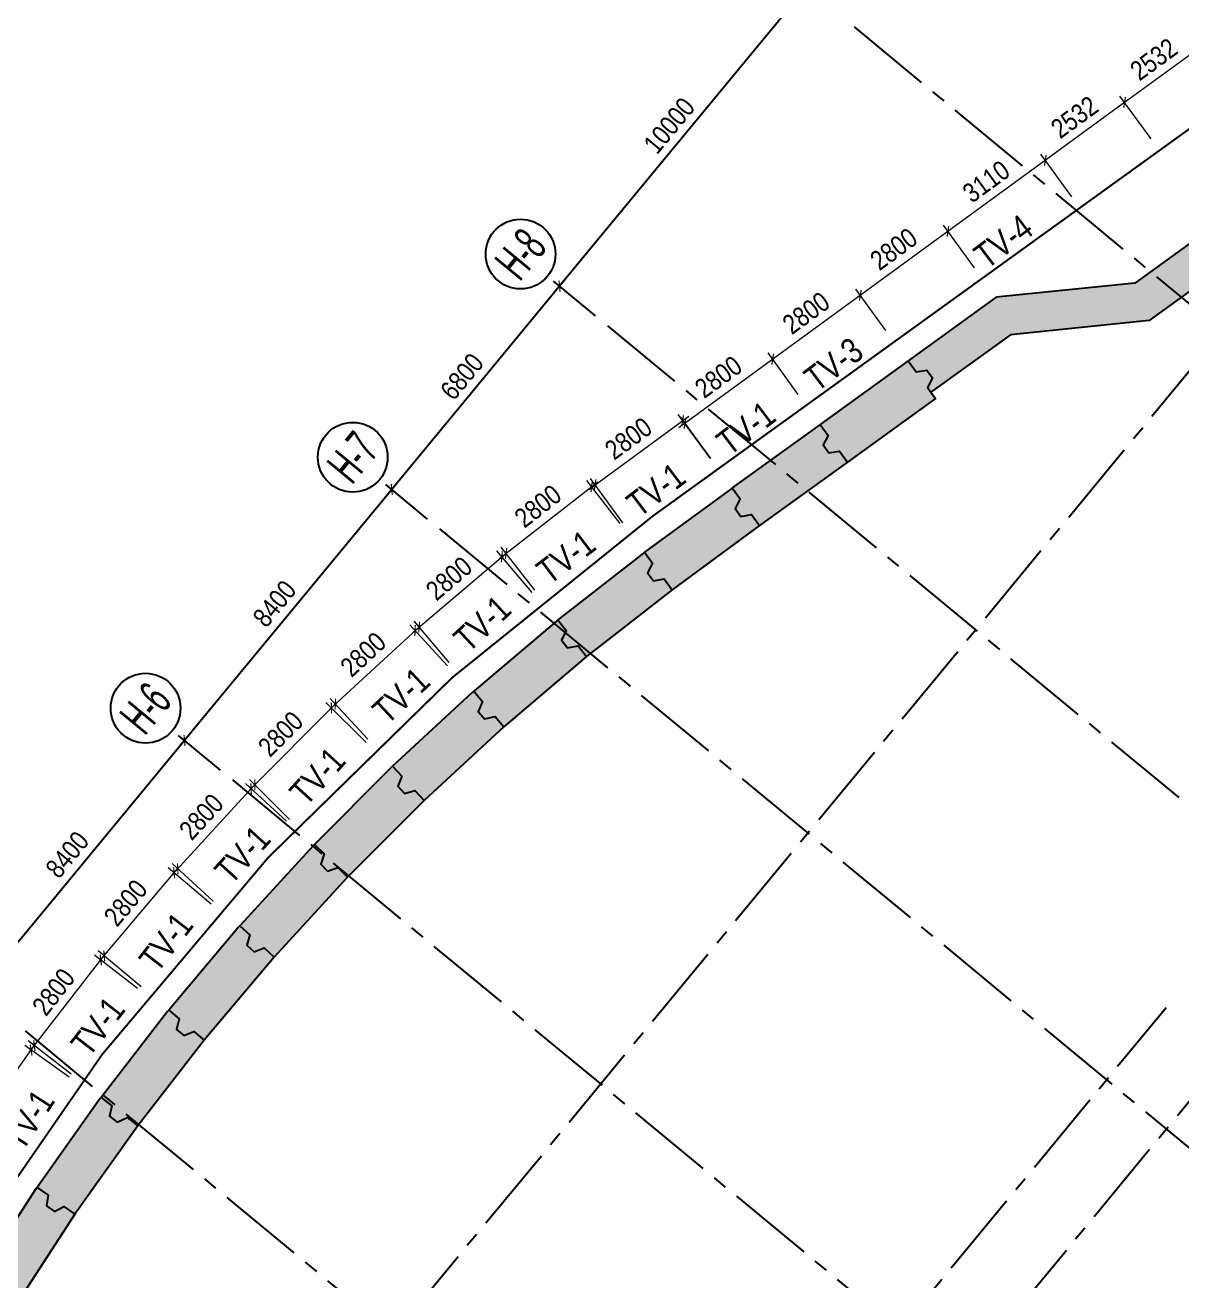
# Model space of a CAD drawing. Header units: millimetres. Extents: x 489377 to 1074388, y -818569 to -310551.
# Drawn here: x 514656 to 544513, y -700978 to -668571 of the extents above; entities that cross this region are included whole.
import ezdxf
from ezdxf.enums import TextEntityAlignment as Align

# ---------------------------------------------------------------- set-up
doc = ezdxf.new("R2010")
doc.units = ezdxf.units.MM
doc.header["$LTSCALE"] = 100
doc.header["$PDMODE"] = 32
doc.header["$PDSIZE"] = 2.5
for name, pattern in [('CENTER2', [1.125, 0.75, -0.125, 0.125, -0.125]), ('DASHDOT', [1, 0.5, -0.25, 0, -0.25]), ('DASHED', [4.5, 3, -1.5])]:
    doc.linetypes.add(name, pattern=pattern)
for name, color, linetype in [('A-GRID-SYM', 50, 'Continuous'), ('ccu11-Dim', 8, 'Continuous'), ('ccu11-Khuat', 9, 'DASHED'), ('ccu12-Hatch', 250, 'Continuous'), ('ccu12-Truc', 13, 'CENTER2'), ('KC-Betong', 6, 'Continuous'), ('Xref_ST_MBDV Cot vach 30.7.2022$0$Xref_ST_MBDV Cot vach 30.7.2022|Xref_ST_MBDV Cot vach 30.7.2022|Xref_ST_MBDV Cot vach 30.7.2022|Xref_ST_MBDV Cot vach 30.7.2022|A-CORE-OTLN', 2, 'Continuous'), ('Xref_ST_MBDV Cot vach 30.7.2022$0$Xref_ST_MBDV Cot vach 30.7.2022|Xref_ST_MBDV Cot vach 30.7.2022|Xref_ST_MBDV Cot vach 30.7.2022|Xref_ST_MBDV Cot vach 30.7.2022|ccu12-Thay', 7, 'Continuous')]:
    doc.layers.add(name, color=color, linetype=linetype)
doc.layers.add('ccu12-Tencaukien', color=9, linetype='Continuous', lineweight=15)
doc.styles.add('Arial', font='arial_0.ttf', dxfattribs={"width": 0.7})
doc.styles.add('Arial Narrow', font='ARIALN.TTF')
doc.styles.add('HBA-Text', font='GOTHIC.TTF')
doc.dimstyles.new('ccu12-200', dxfattribs={"dimscale": 200, "dimtxt": 2.5, "dimasz": 1, "dimexe": 1, "dimexo": 2, "dimgap": 1, "dimtad": 1, "dimdec": 0, "dimdsep": 46, "dimtxsty": 'Arial Narrow', "dimblk": 'ARCHTICK', "dimcen": -1, "dimdle": 1, "dimclrd": 256, "dimclre": 256, "dimclrt": 3, "dimadec": 0, "dimazin": 2, "dimtfac": 0.1, "dimtdec": 0, "dimtmove": 0, "dimatfit": 1, "dimldrblk": 'ARCHTICK', "dimfxl": 0, "dimtvp": 0.833333, "dimtolj": 1, "dimtzin": 12, "dimarcsym": 0})

# ---------------------------------------------------------------- blocks, each defined once
blk = doc.blocks.new('_ARCHTICK')
at = {"color": 0, "linetype": 'ByBlock', "const_width": 0.15}
blk.add_lwpolyline([(-0.5, -0.5), (0.5, 0.5)], dxfattribs=at)
blk = doc.blocks.new('*D234')
at = {"layer": 'ccu11-Dim', "lineweight": -2, "ltscale": 0.5, "transparency": 16777216}
for p, q in [((-81133, 137295), (-83501, 135567)), ((-80609, 136237), (-81412, 137338)), ((-82654, 134745), (-83458, 135846))]:
    blk.add_line(p, q, dxfattribs=at)
at = {"layer": 'Defpoints', "color": 0, "ltscale": 0.5, "transparency": 16777216}
for p in [(-80373, 135914), (-83340, 135685), (-82418, 134421)]:
    blk.add_point(p, dxfattribs=at)
at = {"layer": 'ccu11-Dim', "lineweight": -2, "ltscale": 0.5, "transparency": 16777216, "xscale": 200, "yscale": 200, "zscale": 200}
for p, rotation in [((-81294, 137177), 36.11102627128894), ((-83340, 135685), 216.111026271289)]:
    blk.add_blockref('_ARCHTICK', p, dxfattribs=dict(at, rotation=rotation))
at = {"layer": 'ccu11-Dim', "color": 3, "ltscale": 0.5, "transparency": 16777216, "insert": (-82585, 136799), "char_height": 500, "attachment_point": 5, "rotation": 36.111, "style": 'Arial Narrow', "bg_fill": 3, "box_fill_scale": 1.1, "bg_fill_color": 256, "bg_fill_true_color": 13158600, "bg_fill_transparency": 0}
blk.add_mtext('\\A1;2532', dxfattribs=at)
blk = doc.blocks.new('*D235')
at = {"layer": 'ccu11-Dim', "lineweight": -2, "ltscale": 0.5, "transparency": 16777216}
for p, q in [((-83178, 135802), (-85547, 134074)), ((-82654, 134745), (-83458, 135846)), ((-84700, 133252), (-85503, 134354))]:
    blk.add_line(p, q, dxfattribs=at)
at = {"layer": 'Defpoints', "color": 0, "ltscale": 0.5, "transparency": 16777216}
for p in [(-85385, 134192), (-82418, 134421), (-84464, 132929)]:
    blk.add_point(p, dxfattribs=at)
at = {"layer": 'ccu11-Dim', "lineweight": -2, "ltscale": 0.5, "transparency": 16777216, "xscale": 200, "yscale": 200, "zscale": 200}
for p, rotation in [((-83340, 135685), 36.11102627128894), ((-85385, 134192), 216.111026271289)]:
    blk.add_blockref('_ARCHTICK', p, dxfattribs=dict(at, rotation=rotation))
at = {"layer": 'ccu11-Dim', "color": 3, "ltscale": 0.5, "transparency": 16777216, "insert": (-84631, 135306), "char_height": 500, "attachment_point": 5, "rotation": 36.111, "style": 'Arial Narrow', "bg_fill": 3, "box_fill_scale": 1.1, "bg_fill_color": 256, "bg_fill_true_color": 13158600, "bg_fill_transparency": 0}
blk.add_mtext('\\A1;2532', dxfattribs=at)
blk = doc.blocks.new('*D236')
at = {"layer": 'ccu11-Dim', "lineweight": -2, "ltscale": 0.5, "transparency": 16777216}
for p, q in [((-85224, 134310), (-88059, 132242)), ((-84700, 133252), (-85503, 134354)), ((-87212, 131420), (-88016, 132521))]:
    blk.add_line(p, q, dxfattribs=at)
at = {"layer": 'Defpoints', "color": 0, "ltscale": 0.5, "transparency": 16777216}
for p in [(-84464, 132929), (-87898, 132360), (-86976, 131096)]:
    blk.add_point(p, dxfattribs=at)
at = {"layer": 'ccu11-Dim', "lineweight": -2, "ltscale": 0.5, "transparency": 16777216, "xscale": 200, "yscale": 200, "zscale": 200}
for p, rotation in [((-85385, 134192), 36.11102627128894), ((-87898, 132360), 216.111026271289)]:
    blk.add_blockref('_ARCHTICK', p, dxfattribs=dict(at, rotation=rotation))
at = {"layer": 'ccu11-Dim', "color": 3, "ltscale": 0.5, "transparency": 16777216, "insert": (-86910, 133644), "char_height": 500, "attachment_point": 5, "rotation": 36.111, "style": 'Arial Narrow', "bg_fill": 3, "box_fill_scale": 1.1, "bg_fill_color": 256, "bg_fill_true_color": 13158600, "bg_fill_transparency": 0}
blk.add_mtext('\\A1;3110', dxfattribs=at)
blk = doc.blocks.new('*D237')
at = {"layer": 'ccu11-Dim', "lineweight": -2, "ltscale": 0.5, "transparency": 16777216}
for p, q in [((-87736, 132477), (-90321, 130592)), ((-87236, 131452), (-88016, 132521)), ((-89498, 129802), (-90278, 130871))]:
    blk.add_line(p, q, dxfattribs=at)
at = {"layer": 'Defpoints', "color": 0, "ltscale": 0.5, "transparency": 16777216}
for p in [(-87000, 131129), (-90160, 130709), (-89262, 129478)]:
    blk.add_point(p, dxfattribs=at)
at = {"layer": 'ccu11-Dim', "lineweight": -2, "ltscale": 0.5, "transparency": 16777216, "xscale": 200, "yscale": 200, "zscale": 200}
for p, rotation in [((-87898, 132360), 36.11102627128894), ((-90160, 130709), 216.111026271289)]:
    blk.add_blockref('_ARCHTICK', p, dxfattribs=dict(at, rotation=rotation))
at = {"layer": 'ccu11-Dim', "color": 3, "ltscale": 0.5, "transparency": 16777216, "insert": (-89297, 131902), "char_height": 500, "attachment_point": 5, "rotation": 36.111, "style": 'Arial Narrow', "bg_fill": 3, "box_fill_scale": 1.1, "bg_fill_color": 256, "bg_fill_true_color": 13158600, "bg_fill_transparency": 0}
blk.add_mtext('\\A1;2800', dxfattribs=at)
blk = doc.blocks.new('*D238')
at = {"layer": 'ccu11-Dim', "lineweight": -2, "ltscale": 0.5, "transparency": 16777216}
for p, q in [((-89998, 130827), (-92583, 128941)), ((-89498, 129802), (-90278, 130871)), ((-91760, 128151), (-92540, 129221))]:
    blk.add_line(p, q, dxfattribs=at)
at = {"layer": 'Defpoints', "color": 0, "ltscale": 0.5, "transparency": 16777216}
for p in [(-89262, 129478), (-92422, 129059), (-91524, 127828)]:
    blk.add_point(p, dxfattribs=at)
at = {"layer": 'ccu11-Dim', "lineweight": -2, "ltscale": 0.5, "transparency": 16777216, "xscale": 200, "yscale": 200, "zscale": 200}
for p, rotation in [((-90160, 130709), 36.11102627128894), ((-92422, 129059), 216.111026271289)]:
    blk.add_blockref('_ARCHTICK', p, dxfattribs=dict(at, rotation=rotation))
at = {"layer": 'ccu11-Dim', "color": 3, "ltscale": 0.5, "transparency": 16777216, "insert": (-91559, 130252), "char_height": 500, "attachment_point": 5, "rotation": 36.111, "style": 'Arial Narrow', "bg_fill": 3, "box_fill_scale": 1.1, "bg_fill_color": 256, "bg_fill_true_color": 13158600, "bg_fill_transparency": 0}
blk.add_mtext('\\A1;2800', dxfattribs=at)
blk = doc.blocks.new('*D239')
at = {"layer": 'ccu11-Dim', "lineweight": -2, "ltscale": 0.5, "transparency": 16777216}
for p, q in [((-92260, 129177), (-94845, 127291)), ((-91760, 128151), (-92540, 129221)), ((-94022, 126501), (-94802, 127571))]:
    blk.add_line(p, q, dxfattribs=at)
at = {"layer": 'Defpoints', "color": 0, "ltscale": 0.5, "transparency": 16777216}
for p in [(-91524, 127828), (-94684, 127409), (-93786, 126178)]:
    blk.add_point(p, dxfattribs=at)
at = {"layer": 'ccu11-Dim', "lineweight": -2, "ltscale": 0.5, "transparency": 16777216, "xscale": 200, "yscale": 200, "zscale": 200}
for p, rotation in [((-92422, 129059), 36.11102627128894), ((-94684, 127409), 216.111026271289)]:
    blk.add_blockref('_ARCHTICK', p, dxfattribs=dict(at, rotation=rotation))
at = {"layer": 'ccu11-Dim', "color": 3, "ltscale": 0.5, "transparency": 16777216, "insert": (-93821, 128602), "char_height": 500, "attachment_point": 5, "rotation": 36.111, "style": 'Arial Narrow', "bg_fill": 3, "box_fill_scale": 1.1, "bg_fill_color": 256, "bg_fill_true_color": 13158600, "bg_fill_transparency": 0}
blk.add_mtext('\\A1;2800', dxfattribs=at)
blk = doc.blocks.new('*D277')
at = {"layer": 'ccu11-Dim', "lineweight": -2, "ltscale": 0.5, "transparency": 16777216}
for p, q in [((-97166, 125700), (-94585, 127592)), ((-94028, 126494), (-94865, 127635)), ((-96287, 124838), (-97123, 125980))]:
    blk.add_line(p, q, dxfattribs=at)
at = {"layer": 'Defpoints', "color": 0, "ltscale": 0.5, "transparency": 16777216}
for p in [(-94747, 127474), (-93792, 126171), (-96050, 124516)]:
    blk.add_point(p, dxfattribs=at)
at = {"layer": 'ccu11-Dim', "lineweight": -2, "ltscale": 0.5, "transparency": 16777216, "xscale": 200, "yscale": 200, "zscale": 200}
for p, rotation in [((-94747, 127474), 36.23728808774381), ((-97005, 125819), 216.2372880877438)]:
    blk.add_blockref('_ARCHTICK', p, dxfattribs=dict(at, rotation=rotation))
at = {"layer": 'ccu11-Dim', "color": 3, "ltscale": 0.5, "transparency": 16777216, "insert": (-96145, 127013), "char_height": 500, "attachment_point": 5, "rotation": 36.2373, "style": 'Arial Narrow', "bg_fill": 3, "box_fill_scale": 1.1, "bg_fill_color": 256, "bg_fill_true_color": 13158600, "bg_fill_transparency": 0}
blk.add_mtext('\\A1;2800', dxfattribs=at)
blk = doc.blocks.new('*D278')
at = {"layer": 'ccu11-Dim', "lineweight": -2, "ltscale": 0.5, "transparency": 16777216}
for p, q in [((-99461, 123925), (-96937, 125893)), ((-96355, 124822), (-97218, 125928)), ((-98563, 123100), (-99426, 124206))]:
    blk.add_line(p, q, dxfattribs=at)
at = {"layer": 'Defpoints', "color": 0, "ltscale": 0.5, "transparency": 16777216}
for p in [(-97095, 125770), (-96109, 124507), (-98317, 122785)]:
    blk.add_point(p, dxfattribs=at)
at = {"layer": 'ccu11-Dim', "lineweight": -2, "ltscale": 0.5, "transparency": 16777216, "xscale": 200, "yscale": 200, "zscale": 200}
for p, rotation in [((-97095, 125770), 37.95308741945714), ((-99303, 124048), 217.9530874194571)]:
    blk.add_blockref('_ARCHTICK', p, dxfattribs=dict(at, rotation=rotation))
at = {"layer": 'ccu11-Dim', "color": 3, "ltscale": 0.5, "transparency": 16777216, "insert": (-98479, 125268), "char_height": 500, "attachment_point": 5, "rotation": 37.9531, "style": 'Arial Narrow', "bg_fill": 3, "box_fill_scale": 1.1, "bg_fill_color": 256, "bg_fill_true_color": 13158600, "bg_fill_transparency": 0}
blk.add_mtext('\\A1;2800', dxfattribs=at)
blk = doc.blocks.new('*D279')
at = {"layer": 'ccu11-Dim', "lineweight": -2, "ltscale": 0.5, "transparency": 16777216}
for p, q in [((-101700, 122020), (-99260, 124091)), ((-98633, 123043), (-99542, 124114)), ((-100768, 121231), (-101677, 122301))]:
    blk.add_line(p, q, dxfattribs=at)
at = {"layer": 'Defpoints', "color": 0, "ltscale": 0.5, "transparency": 16777216}
for p in [(-99413, 123961), (-98374, 122738), (-100509, 120926)]:
    blk.add_point(p, dxfattribs=at)
at = {"layer": 'ccu11-Dim', "lineweight": -2, "ltscale": 0.5, "transparency": 16777216, "xscale": 200, "yscale": 200, "zscale": 200}
for p, rotation in [((-99413, 123961), 40.33351746911984), ((-101547, 122149), 220.3335174691198)]:
    blk.add_blockref('_ARCHTICK', p, dxfattribs=dict(at, rotation=rotation))
at = {"layer": 'ccu11-Dim', "color": 3, "ltscale": 0.5, "transparency": 16777216, "insert": (-100775, 123402), "char_height": 500, "attachment_point": 5, "rotation": 40.3335, "style": 'Arial Narrow', "bg_fill": 3, "box_fill_scale": 1.1, "bg_fill_color": 256, "bg_fill_true_color": 13158600, "bg_fill_transparency": 0}
blk.add_mtext('\\A1;2800', dxfattribs=at)
blk = doc.blocks.new('*D280')
at = {"layer": 'ccu11-Dim', "lineweight": -2, "ltscale": 0.5, "transparency": 16777216}
for p, q in [((-103857, 120021), (-101506, 122192)), ((-100816, 121150), (-101788, 122203)), ((-102873, 119251), (-103845, 120304))]:
    blk.add_line(p, q, dxfattribs=at)
at = {"layer": 'Defpoints', "color": 0, "ltscale": 0.5, "transparency": 16777216}
for p in [(-101652, 122056), (-100545, 120856), (-102602, 118957)]:
    blk.add_point(p, dxfattribs=at)
at = {"layer": 'ccu11-Dim', "lineweight": -2, "ltscale": 0.5, "transparency": 16777216, "xscale": 200, "yscale": 200, "zscale": 200}
for p, rotation in [((-101652, 122056), 42.71432604948188), ((-103710, 120157), 222.7143260494819)]:
    blk.add_blockref('_ARCHTICK', p, dxfattribs=dict(at, rotation=rotation))
at = {"layer": 'ccu11-Dim', "color": 3, "ltscale": 0.5, "transparency": 16777216, "insert": (-102990, 121441), "char_height": 500, "attachment_point": 5, "rotation": 42.7143, "style": 'Arial Narrow', "bg_fill": 3, "box_fill_scale": 1.1, "bg_fill_color": 256, "bg_fill_true_color": 13158600, "bg_fill_transparency": 0}
blk.add_mtext('\\A1;2800', dxfattribs=at)
blk = doc.blocks.new('*D281')
at = {"layer": 'ccu11-Dim', "lineweight": -2, "ltscale": 0.5, "transparency": 16777216}
for p, q in [((-105928, 117935), (-103669, 120201)), ((-102915, 119167), (-103952, 120201)), ((-104891, 117184), (-105929, 118218))]:
    blk.add_line(p, q, dxfattribs=at)
at = {"layer": 'Defpoints', "color": 0, "ltscale": 0.5, "transparency": 16777216}
for p in [(-103811, 120059), (-102632, 118884), (-104608, 116901)]:
    blk.add_point(p, dxfattribs=at)
at = {"layer": 'ccu11-Dim', "lineweight": -2, "ltscale": 0.5, "transparency": 16777216, "xscale": 200, "yscale": 200, "zscale": 200}
for p, rotation in [((-103811, 120059), 45.09381560666347), ((-105787, 118076), 225.0938156066635)]:
    blk.add_blockref('_ARCHTICK', p, dxfattribs=dict(at, rotation=rotation))
at = {"layer": 'ccu11-Dim', "color": 3, "ltscale": 0.5, "transparency": 16777216, "insert": (-105121, 119389), "char_height": 500, "attachment_point": 5, "rotation": 45.0938, "style": 'Arial Narrow', "bg_fill": 3, "box_fill_scale": 1.1, "bg_fill_color": 256, "bg_fill_true_color": 13158600, "bg_fill_transparency": 0}
blk.add_mtext('\\A1;2800', dxfattribs=at)
blk = doc.blocks.new('*D282')
at = {"layer": 'ccu11-Dim', "lineweight": -2, "ltscale": 0.5, "transparency": 16777216}
for p, q in [((-107913, 115765), (-105750, 118123)), ((-104969, 117135), (-106032, 118111)), ((-106861, 115072), (-107925, 116047))]:
    blk.add_line(p, q, dxfattribs=at)
at = {"layer": 'Defpoints', "color": 0, "ltscale": 0.5, "transparency": 16777216}
for p in [(-105885, 117976), (-104674, 116865), (-106567, 114802)]:
    blk.add_point(p, dxfattribs=at)
at = {"layer": 'ccu11-Dim', "lineweight": -2, "ltscale": 0.5, "transparency": 16777216, "xscale": 200, "yscale": 200, "zscale": 200}
for p, rotation in [((-105885, 117976), 47.47316578395544), ((-107778, 115912), 227.4731657839555)]:
    blk.add_blockref('_ARCHTICK', p, dxfattribs=dict(at, rotation=rotation))
at = {"layer": 'ccu11-Dim', "color": 3, "ltscale": 0.5, "transparency": 16777216, "insert": (-107167, 117252), "char_height": 500, "attachment_point": 5, "rotation": 47.4732, "style": 'Arial Narrow', "bg_fill": 3, "box_fill_scale": 1.1, "bg_fill_color": 256, "bg_fill_true_color": 13158600, "bg_fill_transparency": 0}
blk.add_mtext('\\A1;2800', dxfattribs=at)
blk = doc.blocks.new('*D283')
at = {"layer": 'ccu11-Dim', "lineweight": -2, "ltscale": 0.5, "transparency": 16777216}
for p, q in [((-109804, 113513), (-107741, 115960)), ((-106913, 115000), (-108023, 115936)), ((-108718, 112859), (-109828, 113795))]:
    blk.add_line(p, q, dxfattribs=at)
at = {"layer": 'Defpoints', "color": 0, "ltscale": 0.5, "transparency": 16777216}
for p in [(-107870, 115807), (-106607, 114742), (-108412, 112601)]:
    blk.add_point(p, dxfattribs=at)
at = {"layer": 'ccu11-Dim', "lineweight": -2, "ltscale": 0.5, "transparency": 16777216, "xscale": 200, "yscale": 200, "zscale": 200}
for p, rotation in [((-107870, 115807), 49.8528189042506), ((-109675, 113666), 229.8528189042506)]:
    blk.add_blockref('_ARCHTICK', p, dxfattribs=dict(at, rotation=rotation))
at = {"layer": 'ccu11-Dim', "color": 3, "ltscale": 0.5, "transparency": 16777216, "insert": (-109121, 115030), "char_height": 500, "attachment_point": 5, "rotation": 49.8528, "style": 'Arial Narrow', "bg_fill": 3, "box_fill_scale": 1.1, "bg_fill_color": 256, "bg_fill_true_color": 13158600, "bg_fill_transparency": 0}
blk.add_mtext('\\A1;2800', dxfattribs=at)
blk = doc.blocks.new('*D284')
at = {"layer": 'ccu11-Dim', "lineweight": -2, "ltscale": 0.5, "transparency": 16777216}
for p, q in [((-111601, 111186), (-109642, 113716)), ((-108812, 112820), (-109922, 113680)), ((-110527, 110607), (-111637, 111467))]:
    blk.add_line(p, q, dxfattribs=at)
at = {"layer": 'Defpoints', "color": 0, "ltscale": 0.5, "transparency": 16777216}
for p in [(-109764, 113558), (-108496, 112575), (-110211, 110362)]:
    blk.add_point(p, dxfattribs=at)
at = {"layer": 'ccu11-Dim', "lineweight": -2, "ltscale": 0.5, "transparency": 16777216, "xscale": 200, "yscale": 200, "zscale": 200}
for p, rotation in [((-109764, 113558), 52.23231984197906), ((-111479, 111345), 232.2323198419791)]:
    blk.add_blockref('_ARCHTICK', p, dxfattribs=dict(at, rotation=rotation))
at = {"layer": 'ccu11-Dim', "color": 3, "ltscale": 0.5, "transparency": 16777216, "insert": (-110981, 112730), "char_height": 500, "attachment_point": 5, "rotation": 52.2323, "style": 'Arial Narrow', "bg_fill": 3, "box_fill_scale": 1.1, "bg_fill_color": 256, "bg_fill_true_color": 13158600, "bg_fill_transparency": 0}
blk.add_mtext('\\A1;2800', dxfattribs=at)
blk = doc.blocks.new('*D285')
at = {"layer": 'ccu11-Dim', "lineweight": -2, "ltscale": 0.5, "transparency": 16777216}
for p, q in [((-113298, 108785), (-111445, 111394)), ((-110583, 110536), (-111724, 111346)), ((-112204, 108253), (-113345, 109064))]:
    blk.add_line(p, q, dxfattribs=at)
at = {"layer": 'Defpoints', "color": 0, "ltscale": 0.5, "transparency": 16777216}
for p in [(-111561, 111231), (-110257, 110304), (-111878, 108021)]:
    blk.add_point(p, dxfattribs=at)
at = {"layer": 'ccu11-Dim', "lineweight": -2, "ltscale": 0.5, "transparency": 16777216, "xscale": 200, "yscale": 200, "zscale": 200}
for p, rotation in [((-111561, 111231), 54.61172365002067), ((-113182, 108948), 234.6117236500207)]:
    blk.add_blockref('_ARCHTICK', p, dxfattribs=dict(at, rotation=rotation))
at = {"layer": 'ccu11-Dim', "color": 3, "ltscale": 0.5, "transparency": 16777216, "insert": (-112743, 110353), "char_height": 500, "attachment_point": 5, "rotation": 54.6117, "style": 'Arial Narrow', "bg_fill": 3, "box_fill_scale": 1.1, "bg_fill_color": 256, "bg_fill_true_color": 13158600, "bg_fill_transparency": 0}
blk.add_mtext('\\A1;2800', dxfattribs=at)
blk = doc.blocks.new('GRID-SYM-flat-216')
at = {"layer": 'A-GRID-SYM', "ltscale": 0.5}
blk.add_circle((0, 0), 900, dxfattribs=at)
at = {"layer": 'A-GRID-SYM', "style": 'HBA-Text'}
blk.add_attdef('GRID', text='', height=900, rotation=50.4488, dxfattribs=at).set_placement((0, 0), align=Align.MIDDLE_CENTER)
blk = doc.blocks.new('GRID-SYM-flat-217')
at = {"layer": 'A-GRID-SYM', "ltscale": 0.5}
blk.add_circle((0, 0), 900, dxfattribs=at)
at = {"layer": 'A-GRID-SYM', "style": 'HBA-Text'}
blk.add_attdef('GRID', text='', height=900, rotation=50.4488, dxfattribs=at).set_placement((0, 0), align=Align.MIDDLE_CENTER)
blk = doc.blocks.new('GRID-SYM-flat-218')
at = {"layer": 'A-GRID-SYM', "ltscale": 0.5}
blk.add_circle((0, 0), 900, dxfattribs=at)
at = {"layer": 'A-GRID-SYM', "style": 'HBA-Text'}
blk.add_attdef('GRID', text='', height=900, rotation=50.4488, dxfattribs=at).set_placement((0, 0), align=Align.MIDDLE_CENTER)
blk = doc.blocks.new('*D91')
at = {"layer": 'ccu11-Dim', "lineweight": -2, "ltscale": 0.5, "transparency": 16777216}
for p, q in [((1064676, -578638), (1058054, -586657)), ((1065474, -579556), (1064395, -578664)), ((1059106, -587266), (1058027, -586375))]:
    blk.add_line(p, q, dxfattribs=at)
at = {"layer": 'Defpoints', "color": 0, "ltscale": 0.5, "transparency": 16777216}
for p in [(1065782, -579811), (1058181, -586502), (1059415, -587521)]:
    blk.add_point(p, dxfattribs=at)
at = {"layer": 'ccu11-Dim', "lineweight": -2, "ltscale": 0.5, "transparency": 16777216, "xscale": 200, "yscale": 200, "zscale": 200}
for p, rotation in [((1064549, -578792), 50.44882679726382), ((1058181, -586502), 230.4488267972638)]:
    blk.add_blockref('_ARCHTICK', p, dxfattribs=dict(at, rotation=rotation))
at = {"layer": 'ccu11-Dim', "color": 3, "ltscale": 0.5, "transparency": 16777216, "insert": (1061014, -582357), "char_height": 500, "attachment_point": 5, "rotation": 50.4488, "style": 'Arial Narrow', "bg_fill": 3, "box_fill_scale": 1.1, "bg_fill_color": 256, "bg_fill_true_color": 13158600, "bg_fill_transparency": 0}
blk.add_mtext('\\A1;10000', dxfattribs=at)
blk = doc.blocks.new('*D92')
at = {"layer": 'ccu11-Dim', "lineweight": -2, "ltscale": 0.5, "transparency": 16777216}
for p, q in [((1058308, -586348), (1053724, -591900)), ((1059106, -587266), (1058027, -586375)), ((1054776, -592510), (1053697, -591618))]:
    blk.add_line(p, q, dxfattribs=at)
at = {"layer": 'Defpoints', "color": 0, "ltscale": 0.5, "transparency": 16777216}
for p in [(1059415, -587521), (1053851, -591746), (1055085, -592764)]:
    blk.add_point(p, dxfattribs=at)
at = {"layer": 'ccu11-Dim', "lineweight": -2, "ltscale": 0.5, "transparency": 16777216, "xscale": 200, "yscale": 200, "zscale": 200}
for p, rotation in [((1058181, -586502), 50.44882679726382), ((1053851, -591746), 230.4488267972638)]:
    blk.add_blockref('_ARCHTICK', p, dxfattribs=dict(at, rotation=rotation))
at = {"layer": 'ccu11-Dim', "color": 3, "ltscale": 0.5, "transparency": 16777216, "insert": (1055665, -588834), "char_height": 500, "attachment_point": 5, "rotation": 50.4488, "style": 'Arial Narrow', "bg_fill": 3, "box_fill_scale": 1.1, "bg_fill_color": 256, "bg_fill_true_color": 13158600, "bg_fill_transparency": 0}
blk.add_mtext('\\A1;6800', dxfattribs=at)
blk = doc.blocks.new('*D93')
at = {"layer": 'ccu11-Dim', "lineweight": -2, "ltscale": 0.5, "transparency": 16777216}
for p, q in [((1048630, -598068), (1043026, -604853)), ((1049428, -598987), (1048348, -598095)), ((1044079, -605463), (1042999, -604572))]:
    blk.add_line(p, q, dxfattribs=at)
at = {"layer": 'Defpoints', "color": 0, "ltscale": 0.5, "transparency": 16777216}
for p in [(1049736, -599241), (1043153, -604699), (1044387, -605718)]:
    blk.add_point(p, dxfattribs=at)
at = {"layer": 'ccu11-Dim', "lineweight": -2, "ltscale": 0.5, "transparency": 16777216, "xscale": 200, "yscale": 200, "zscale": 200}
for p, rotation in [((1048502, -598222), 50.44882679726382), ((1043153, -604699), 230.4488267972638)]:
    blk.add_blockref('_ARCHTICK', p, dxfattribs=dict(at, rotation=rotation))
at = {"layer": 'ccu11-Dim', "color": 3, "ltscale": 0.5, "transparency": 16777216, "insert": (1045477, -601171), "char_height": 500, "attachment_point": 5, "rotation": 50.4488, "style": 'Arial Narrow', "bg_fill": 3, "box_fill_scale": 1.1, "bg_fill_color": 256, "bg_fill_true_color": 13158600, "bg_fill_transparency": 0}
blk.add_mtext('\\A1;8400', dxfattribs=at)
blk = doc.blocks.new('*D90')
at = {"layer": 'ccu11-Dim', "lineweight": -2, "ltscale": 0.5, "transparency": 16777216}
for p, q in [((1053978, -591591), (1048375, -598377)), ((1054776, -592510), (1053697, -591618)), ((1049428, -598987), (1048348, -598095))]:
    blk.add_line(p, q, dxfattribs=at)
at = {"layer": 'Defpoints', "color": 0, "ltscale": 0.5, "transparency": 16777216}
for p in [(1055085, -592764), (1048502, -598222), (1049736, -599241)]:
    blk.add_point(p, dxfattribs=at)
at = {"layer": 'ccu11-Dim', "lineweight": -2, "ltscale": 0.5, "transparency": 16777216, "xscale": 200, "yscale": 200, "zscale": 200}
for p, rotation in [((1053851, -591746), 50.44882679726382), ((1048502, -598222), 230.4488267972638)]:
    blk.add_blockref('_ARCHTICK', p, dxfattribs=dict(at, rotation=rotation))
at = {"layer": 'ccu11-Dim', "color": 3, "ltscale": 0.5, "transparency": 16777216, "insert": (1050826, -594694), "char_height": 500, "attachment_point": 5, "rotation": 50.4488, "style": 'Arial Narrow', "bg_fill": 3, "box_fill_scale": 1.1, "bg_fill_color": 256, "bg_fill_true_color": 13158600, "bg_fill_transparency": 0}
blk.add_mtext('\\A1;8400', dxfattribs=at)
blk = doc.blocks.new('LUOI TRUC-NT2')
at = {"layer": 'ccu12-Truc', "ltscale": 30}
for p, q in [((16324.3, 73672), (55395.8, 41405.3)), ((9956.6, 65961.4), (39050.8, 41934.3)), ((5626.6, 60718.2), (44698.1, 28451.5)), ((277.8, 54241.4), (29372, 30214.3)), ((-5071.1, 47764.5), (24023.1, 23737.4)), ((-18312.3, -6469.9), (25922.6, 47093.7))]:
    blk.add_line(p, q, dxfattribs=at)
at = {"layer": 'KC-Betong', "ltscale": 0.5}
ref = blk.add_blockref('GRID-SYM-flat-218', (7716.7, 67811.2), dxfattribs=at)
ref.add_attrib('GRID', 'H-8', dxfattribs={"layer": 'A-GRID-SYM', "height": 900, "rotation": 50.44883, "style": 'HBA-Text', "width": 0.6}).set_placement((7716.7, 67811.2), align=Align.MIDDLE_CENTER)
ref = blk.add_blockref('GRID-SYM-flat-217', (3386.7, 62568), dxfattribs=at)
ref.add_attrib('GRID', 'H-7', dxfattribs={"layer": 'A-GRID-SYM', "height": 900, "rotation": 50.44883, "style": 'HBA-Text', "width": 0.6}).set_placement((3386.7, 62568), align=Align.MIDDLE_CENTER)
ref = blk.add_blockref('GRID-SYM-flat-216', (-1962.1, 56091.1), dxfattribs=at)
ref.add_attrib('GRID', 'H-6', dxfattribs={"layer": 'A-GRID-SYM', "height": 900, "rotation": 50.44883, "style": 'HBA-Text', "width": 0.6}).set_placement((-1962.1, 56091.1), align=Align.MIDDLE_CENTER)
at = {"layer": 'ccu11-Dim', "ltscale": 0.5}
for base, p1, p2, picture, middle in [((8722.9, 66980.2), (16324.3, 73672), (9956.6, 65961.4), '*D91', (11555.7, 71125.4)), ((-6304.8, 48783.3), (277.8, 54241.4), (-5071.1, 47764.5), '*D93', (-3981.4, 52311.7))]:
    dim = blk.add_linear_dim(base=base, p1=p1, p2=p2, angle=50.44883, dimstyle='ccu12-200', override={"dimfxl": 150, "dimtfill": 1}, dxfattribs=at)
    dim.commit()
    dim.dimension.update_dxf_attribs({"geometry": picture, "text_midpoint": middle, "insert": (-1049458.2, 653482.6)})
at = {"layer": 'ccu12-Truc', "ltscale": 30}
blk.add_line((-19854.4, -5196.4), (24380.4, 48367.3), dxfattribs=at)
at = {"layer": 'ccu11-Dim', "ltscale": 0.5}
dim = blk.add_linear_dim(base=(4392.9, 61737.1), p1=(9956.6, 65961.4), p2=(5626.6, 60718.2), angle=50.44883, dimstyle='ccu12-200', override={"dimfxl": 150, "dimtfill": 1}, dxfattribs=at)
dim.commit()
dim.dimension.update_dxf_attribs({"geometry": '*D92', "text_midpoint": (6206.9, 64648.6), "insert": (-1049458.2, 653482.6)})
at = {"layer": 'ccu12-Truc', "ltscale": 30}
blk.add_line((-27565, 1171.3), (29702, 70515.4), dxfattribs=at)
at = {"layer": 'ccu11-Dim', "ltscale": 0.5}
dim = blk.add_linear_dim(base=(-955.9, 55260.2), p1=(5626.6, 60718.2), p2=(277.8, 54241.4), angle=50.44883, dimstyle='ccu12-200', override={"dimfxl": 150, "dimtfill": 1}, dxfattribs=at)
dim.commit()
dim.dimension.update_dxf_attribs({"geometry": '*D90', "text_midpoint": (1367.4, 58788.5), "insert": (-1049458.2, 653482.6)})
blk = doc.blocks.new('220908_DWall Plan')
at = {"layer": 'Xref_ST_MBDV Cot vach 30.7.2022$0$Xref_ST_MBDV Cot vach 30.7.2022|Xref_ST_MBDV Cot vach 30.7.2022|Xref_ST_MBDV Cot vach 30.7.2022|Xref_ST_MBDV Cot vach 30.7.2022|ccu12-Thay', "ltscale": 10}
for points in [[(-88925.9, 129018), (-88721, 128734.5), (-88445, 128779.7), (-88298.4, 128577), (-88427.9, 128329), (-88223, 128045.5)], [(-91195.2, 127377.7), (-90990.2, 127094.2), (-91119.7, 126846.3), (-90973.1, 126643.5), (-90697.1, 126688.7), (-90492.2, 126405.2)], [(-93464.4, 125737.4), (-93259.5, 125453.9), (-93388.9, 125206), (-93242.4, 125003.2), (-92966.4, 125048.4), (-92761.4, 124764.9)], [(-95729.2, 124077.6), (-95522.4, 123795.5), (-95650.2, 123546.7), (-95502.3, 123344.9), (-95226.6, 123391.9), (-95019.8, 123109.7)], [(-97965.7, 122333.9), (-97750.5, 122058.1), (-97870.9, 121805.6), (-97717, 121608.3), (-97442.8, 121663.5), (-97227.7, 121387.7)], [(-100138.8, 120490.2), (-99912.3, 120223.5), (-100022.1, 119966.2), (-99860.2, 119775.5), (-99588.5, 119842.1), (-99362.1, 119575.4)], [(-102233.4, 118557.8), (-101996.1, 118300.7), (-102095, 118039.1), (-101925.3, 117855.3), (-101656.7, 117933.1), (-101419.4, 117676.1)], [(-104245.9, 116540.1), (-103998.2, 116293.1), (-104086.2, 116027.6), (-103909, 115851), (-103643.8, 115939.9), (-103396, 115692.9)], [(-106173, 114440.6), (-105915.2, 114204.1), (-105992.1, 113935.2), (-105807.7, 113766.1), (-105546.5, 113865.9), (-105288.6, 113629.4)], [(-108011.2, 112262.8), (-107743.8, 112037.3), (-107809.5, 111765.4), (-107618.3, 111604.1), (-107361.4, 111714.7), (-107093.9, 111489.1)], [(-109757.4, 110010.7), (-109480.9, 109796.4), (-109535.2, 109522.1), (-109337.5, 109368.9), (-109085.4, 109490), (-108808.8, 109275.7)], [(-111408.7, 107688), (-111123.5, 107485.4), (-111166.4, 107209), (-110962.4, 107064.1), (-110715.6, 107195.6), (-110430.4, 106993.1)]]:
    blk.add_lwpolyline(points, dxfattribs=at)
at = {"layer": 'ccu11-Dim', "ltscale": 0.5}
dim = blk.add_linear_dim(base=(-83339.9, 135684.6), p1=(-80372.9, 135913.7), p2=(-82418.4, 134421.5), angle=216.11103, dimstyle='ccu12-200', override={"dimtmove": 1, "dimfxl": 150, "dimtfill": 1}, dxfattribs=at)
dim.commit()
dim.dimension.update_dxf_attribs({"geometry": '*D234', "text_midpoint": (-82585.4, 136798.6)})
dim = blk.add_linear_dim(base=(-85385.5, 134192.4), p1=(-82418.4, 134421.5), p2=(-84464, 132929.2), angle=216.11103, dimstyle='ccu12-200', override={"dimtmove": 1, "dimfxl": 150, "dimtfill": 1}, dxfattribs=at)
dim.commit()
dim.dimension.update_dxf_attribs({"geometry": '*D235', "text_midpoint": (-84631, 135306.3)})
dim = blk.add_linear_dim(base=(-87897.8, 132359.6), p1=(-84464, 132929.2), p2=(-86976.3, 131096.5), angle=216.11103, dimstyle='ccu12-200', override={"dimtmove": 1, "dimfxl": 150, "dimtfill": 1}, dxfattribs=at)
dim.commit()
dim.dimension.update_dxf_attribs({"geometry": '*D236', "text_midpoint": (-86909.9, 133643.8)})
dim = blk.add_linear_dim(base=(-90159.8, 130709.4), p1=(-86999.8, 131128.6), p2=(-89261.8, 129478.4), angle=216.11103, dimstyle='ccu12-200', override={"dimtmove": 1, "dimfxl": 150, "dimtfill": 1}, dxfattribs=at)
dim.commit()
dim.dimension.update_dxf_attribs({"geometry": '*D237', "text_midpoint": (-89297.1, 131902.3)})
dim = blk.add_linear_dim(base=(-92421.9, 129059.2), p1=(-89261.8, 129478.4), p2=(-91523.8, 127828.3), angle=216.11103, dimstyle='ccu12-200', override={"dimtmove": 1, "dimfxl": 150, "dimtfill": 1}, dxfattribs=at)
dim.commit()
dim.dimension.update_dxf_attribs({"geometry": '*D238', "text_midpoint": (-91559.2, 130252.1)})
dim = blk.add_linear_dim(base=(-94683.9, 127409.1), p1=(-91523.8, 127828.3), p2=(-93785.9, 126178.1), angle=216.11103, dimstyle='ccu12-200', override={"dimtmove": 1, "dimfxl": 150, "dimtfill": 1}, dxfattribs=at)
dim.commit()
dim.dimension.update_dxf_attribs({"geometry": '*D239', "text_midpoint": (-93821.2, 128602)})
dim = blk.add_linear_dim(base=(-94746.7, 127473.8), p1=(-96050.3, 124515.7), p2=(-93791.8, 126170.9), angle=36.23729, dimstyle='ccu12-200', override={"dimzin": 0, "dimfxl": 150, "dimtfill": 1}, dxfattribs=at)
dim.commit()
dim.dimension.update_dxf_attribs({"geometry": '*D277', "text_midpoint": (-96145.1, 127013.5)})
dim = blk.add_linear_dim(base=(-97095, 125770.4), p1=(-98317.2, 122784.5), p2=(-96109.3, 124506.6), angle=37.95309, dimstyle='ccu12-200', override={"dimzin": 0, "dimfxl": 150, "dimtfill": 1}, dxfattribs=at)
dim.commit()
dim.dimension.update_dxf_attribs({"geometry": '*D278', "text_midpoint": (-98479, 125268.3)})
dim = blk.add_linear_dim(base=(-99412.8, 123961.3), p1=(-100508.8, 120926), p2=(-98374.4, 122738.3), angle=40.33352, dimstyle='ccu12-200', override={"dimzin": 0, "dimfxl": 150, "dimtfill": 1}, dxfattribs=at)
dim.commit()
dim.dimension.update_dxf_attribs({"geometry": '*D279', "text_midpoint": (-100774.7, 123402.2)})
dim = blk.add_linear_dim(base=(-101652.5, 122056.3), p1=(-102602, 118957), p2=(-100544.7, 120856.4), angle=42.71433, dimstyle='ccu12-200', override={"dimzin": 0, "dimfxl": 150, "dimtfill": 1}, dxfattribs=at)
dim.commit()
dim.dimension.update_dxf_attribs({"geometry": '*D280', "text_midpoint": (-102990, 121441.1)})
dim = blk.add_linear_dim(base=(-103810.6, 120059.5), p1=(-104608.2, 116901.1), p2=(-102631.5, 118884.3), angle=45.09382, dimstyle='ccu12-200', override={"dimzin": 0, "dimfxl": 150, "dimtfill": 1}, dxfattribs=at)
dim.commit()
dim.dimension.update_dxf_attribs({"geometry": '*D281', "text_midpoint": (-105121.4, 119389.3)})
dim = blk.add_linear_dim(base=(-105884.9, 117975.7), p1=(-106566.6, 114801.6), p2=(-104674, 116865.1), angle=47.47317, dimstyle='ccu12-200', override={"dimzin": 0, "dimfxl": 150, "dimtfill": 1}, dxfattribs=at)
dim.commit()
dim.dimension.update_dxf_attribs({"geometry": '*D282', "text_midpoint": (-107166.7, 117251.7)})
dim = blk.add_linear_dim(base=(-107869.8, 115806.6), p1=(-108412.5, 112601.3), p2=(-106607.2, 114741.6), angle=49.85282, dimstyle='ccu12-200', override={"dimzin": 0, "dimfxl": 150, "dimtfill": 1}, dxfattribs=at)
dim.commit()
dim.dimension.update_dxf_attribs({"geometry": '*D283', "text_midpoint": (-109120.5, 115030)})
dim = blk.add_linear_dim(base=(-109764.1, 113557.9), p1=(-110210.8, 110361.9), p2=(-108495.9, 112575.3), angle=52.23232, dimstyle='ccu12-200', override={"dimzin": 0, "dimfxl": 150, "dimtfill": 1}, dxfattribs=at)
dim.commit()
dim.dimension.update_dxf_attribs({"geometry": '*D284', "text_midpoint": (-110981.5, 112730.1)})
dim = blk.add_linear_dim(base=(-111560.7, 111230.5), p1=(-111878.2, 108021.5), p2=(-110256.6, 110304.2), angle=54.61172, dimstyle='ccu12-200', override={"dimzin": 0, "dimfxl": 150, "dimtfill": 1}, dxfattribs=at)
dim.commit()
dim.dimension.update_dxf_attribs({"geometry": '*D285', "text_midpoint": (-112742.6, 110352.8)})
at = {"layer": 'ccu12-Hatch', "ltscale": 0.5}
h = blk.add_hatch(dxfattribs=at)
h.set_pattern_fill('VATLIEU04', color=256, scale=50, pattern_type=2)
h.set_pattern_definition([(50, (-626373.33, 223416.3), (358.63009, -31.37607), [37.5, -412.5]), (355, (-626373.33, 223416.3), (-69.37567, 376.09607), [30, -330]), (100.4514, (-626343.45, 223413.7), (289.25469, 344.71977), [31.8701, -350.57106]), (46.1842, (-626373.33, 223516.3), (533.62052, -82.7595), [56.25, -618.75]), (96.6356, (-626328.87, 223509.4), (467.33135, 487.05894), [47.80514, -525.8565]), (351.1842, (-626373.33, 223516.3), (467.33097, 487.0593), [45, -495]), (21, (-626323.33, 223491.3), (298.45353, -201.30945), [37.5, -412.5]), (326, (-626323.33, 223491.3), (121.65767, 362.57502), [30, -330]), (71.4514, (-626298.46, 223474.54), (420.11131, 161.26525), [31.8701, -350.57106]), (37.5, (-626373.33, 223416.31), (6.079928, 166.446927), [0, -326, 0, -335, 0, -331.25]), (7.5, (-626373.33, 223416.31), (131.53477, 197.205856), [0, -191, 0, -318.5, 0, -126.25]), (327.5, (-626484.83, 223416.31), (266.911218, -11.277436), [0, -125, 0, -390, 0, -517.5]), (317.5, (-626534.83, 223416.31), (291.593085, 50.05249), [0, -162.5, 0, -259, 0, -367.5]), (45, (-626373.33, 223416.31), (-150.26019, 150.26019), []), (45, (-626373.33, 223477.56), (-150.26019, 150.26019), [])])
h.paths.add_polyline_path([(-122510.4, 58795.4), (-122033.7, 56036.3), (-122025.8, 55995.6), (-121435.2, 53258.6), (-121425.6, 53218.3), (-120722.3, 50508.1), (-120711, 50468.2), (-119896.1, 47789.5), (-119883.2, 47750.1), (-118958, 45107.4), (-118943.5, 45068.6), (-117909.8, 42466.4), (-117893.7, 42428.3), (-116753.1, 39871.1), (-116735.4, 39833.7), (-115489.9, 37325.9), (-115470.4, 37288.7), (-113949.2, 34524), (-113926.1, 34484.2), (-112465, 32095.7), (-112442.4, 32060.3), (-110882.3, 29735.2), (-110858.5, 29701.3), (-109203.6, 27442.8), (-109178.4, 27409.9), (-107431.4, 25221.8), (-107404.9, 25189.9), (-105568.8, 23076), (-105541, 23045.3), (-103618.9, 21009.2), (-103589.9, 20979.7), (-101585.2, 19024.9), (-101555, 18996.6), (-99471.1, 17126.5), (-99439.7, 17099.4), (-97280.2, 15317.2), (-97247.7, 15291.5), (-95016.3, 13600.1), (-94982.8, 13575.8), (-92683.3, 11978.3), (-92648.8, 11955.3), (-90285.1, 10454.4), (-90249.7, 10432.9), (-87825.9, 9031.1), (-87789.6, 9011.1), (-85309.8, 7710.8), (-85272.8, 7692.3), (-82741.3, 6495.8), (-82703.5, 6478.9), (-80124.7, 5388.2), (-80086.2, 5372.8), (-77464.5, 4389.8), (-77425.4, 4376.1), (-74765.2, 3502.4), (-74725.6, 3490.3), (-72031.5, 2727.6), (-71991.4, 2717.1), (-69268, 2066.5), (-69227.6, 2057.8), (-66479.6, 1520.5), (-66438.8, 1513.4), (-63670.9, 1090.4), (-63637.2, 1085.8), (-60856.6, 757.2), (-60844.4, 755.8), (-41353.3, -1307), (0, 0), (5993.1, 7667.3), (-23501.3, 144497.8), (-27624.7, 160190.9), (-41845.5, 164209.2), (-48082.3, 159482.1), (-71537, 141587.6), (-77499.2, 137277.8), (-78971.4, 133992.6), (-83075.5, 131026), (-86656.7, 130658.3), (-88925.9, 129018), (-91195.2, 127377.7), (-93464.4, 125737.4), (-93470.8, 125732.8), (-95729.2, 124077.6), (-95757.8, 124056), (-97965.7, 122333.9), (-98004.3, 122302.4), (-100138.8, 120490.2), (-100176.1, 120457.1), (-102233.4, 118557.8), (-102269.3, 118523.2), (-104245.9, 116540.1), (-104280.4, 116504.1), (-106173, 114440.6), (-106205.9, 114403.1), (-108011.2, 112262.8), (-108042.5, 112224.1), (-109757.4, 110010.7), (-109787.1, 109970.7), (-111408.7, 107688), (-111436.7, 107646.8), (-112962, 105298.7), (-112988.3, 105256.4), (-114414.8, 102847), (-114439.3, 102803.6), (-115764.6, 100337.1), (-115787.3, 100292.7), (-117009, 97773.3), (-117029.8, 97728.1), (-118145.9, 95160.1), (-118164.8, 95114), (-119173.3, 92501.9), (-119190.2, 92455.1), (-120089.4, 89803.4), (-120104.4, 89755.9), (-120892.7, 87069.1), (-120905.8, 87021), (-121581.8, 84303.9), (-121592.9, 84255.3), (-122155.5, 81512.4), (-122164.5, 81463.4), (-122612.8, 78699.5), (-122619.8, 78650.1), (-122952.9, 75870), (-122957.9, 75820.4), (-123175.3, 73028.9), (-123178.2, 72978.7), (-123278.4, 70180.4), (-123279.1, 70131.9), (-123266, 67331.9), (-123264.7, 67281.1), (-123132.9, 64484.2), (-123130.1, 64443.1), (-122883.3, 61654), (-122878.8, 61612.8), (-122516.6, 58836.3)])
h.paths.add_polyline_path([(-24474.2, 144265.3), (-28446.7, 159384), (-41638.3, 163111.5), (-47477, 158686.1), (-70940.7, 140784.7), (-76696.2, 136624.4), (-78168.4, 133339.2), (-82706.9, 130058.6), (-86288, 129690.9), (-88340.1, 128207.6), (-88223, 128045.5), (-90492.2, 126405.2), (-92761.4, 124764.9), (-95019.8, 123109.7), (-97227.7, 121387.7), (-99362.1, 119575.4), (-101419.4, 117676.1), (-103396, 115692.9), (-105288.6, 113629.4), (-107093.9, 111489.1), (-108808.8, 109275.7), (-110430.4, 106993.1), (-111955.7, 104645), (-113382.2, 102235.7), (-114707.5, 99769.1), (-115929.2, 97249.7), (-117045.3, 94681.8), (-118053.8, 92069.7), (-118953, 89418), (-119741.3, 86731.3), (-120417.3, 84014.1), (-120980, 81271.2), (-121428.3, 78507.4), (-121761.5, 75727.3), (-121978.9, 72935.7), (-122079.1, 70137.5), (-122066, 67337.5), (-121934.3, 64540.6), (-122134, 64531.2), (-121887.2, 61742.1), (-121525, 58965.6), (-121048.3, 56206.5), (-120457.7, 53469.5), (-119754.3, 50759.3), (-118939.4, 48080.5), (-118014.2, 45437.8), (-116980.4, 42835.6), (-115839.8, 40278.5), (-114594.3, 37770.7), (-113073.1, 35006), (-111612, 32617.5), (-110051.9, 30292.4), (-108396.9, 28033.8), (-106649.9, 25845.7), (-104813.8, 23731.8), (-102891.7, 21695.7), (-100887.1, 19740.8), (-98803.2, 17870.7), (-96643.7, 16088.4), (-94412.2, 14397.1), (-92112.7, 12799.5), (-89749, 11298.5), (-87325.2, 9896.7), (-84845.4, 8596.4), (-82314, 7399.9), (-79735.1, 6309.2), (-77113.4, 5326.2), (-74453.2, 4452.5), (-71759.1, 3689.8), (-69035.7, 3039.2), (-66287.7, 2501.9), (-63519.8, 2078.9), (-60739.2, 1750.2), (-41316.3, -305.3), (-499.5, 984.7), (4916.9, 7914.3)], flags=16)
at = {"layer": 'Xref_ST_MBDV Cot vach 30.7.2022$0$Xref_ST_MBDV Cot vach 30.7.2022|Xref_ST_MBDV Cot vach 30.7.2022|Xref_ST_MBDV Cot vach 30.7.2022|Xref_ST_MBDV Cot vach 30.7.2022|A-CORE-OTLN', "color": 6}
for points in [[(-78971.4, 133992.6), (-83075.5, 131026), (-86656.7, 130658.3), (-88925.9, 129018), (-91195.2, 127377.7), (-93464.4, 125737.4), (-93470.8, 125732.8), (-95729.2, 124077.6), (-95757.8, 124056), (-97965.7, 122333.9), (-98004.3, 122302.4), (-100138.8, 120490.2), (-100176.1, 120457.1), (-102233.4, 118557.8), (-102269.3, 118523.2), (-104245.9, 116540.1), (-104280.4, 116504.1), (-106173, 114440.6), (-106205.9, 114403.1), (-108011.2, 112262.8), (-108042.5, 112224.1), (-109757.4, 110010.7), (-109787.1, 109970.7), (-111408.7, 107688), (-111436.7, 107646.8), (-112962, 105298.7)], [(-70940.7, 140784.7), (-76696.2, 136624.4), (-78168.4, 133339.2), (-82706.9, 130058.6), (-86288, 129690.9), (-88340.1, 128207.6), (-88223, 128045.5), (-90492.2, 126405.2), (-92761.4, 124764.9), (-95019.8, 123109.7), (-97227.7, 121387.7), (-99362.1, 119575.4), (-101419.4, 117676.1), (-103396, 115692.9), (-105288.6, 113629.4), (-107093.9, 111489.1), (-108808.8, 109275.7), (-110430.4, 106993.1), (-111955.7, 104645)]]:
    blk.add_lwpolyline(points, dxfattribs=at)
at = {"layer": 'ccu11-Dim'}
blk.add_blockref('LUOI TRUC-NT2', (-106646, 63962.7), dxfattribs=at)
at = {"layer": 'ccu11-Khuat', "color": 1, "linetype": 'DASHDOT', "ltscale": 18, "const_width": 50}
blk.add_lwpolyline([(-22987.3, 144613.5), (-28513.5, 165720.5), (-36919.6, 168632.9), (-48422.9, 159930), (-71888.3, 142059.8), (-95520.4, 125009, 0.6850113), (-62310.1, 364.4), (-41523.2, -1853.9), (126.4, -574.1), (6443.7, 7493.4), (-22987.3, 144613.5)], format="xyb", close=True, dxfattribs=at)
at = {"layer": 'ccu12-Tencaukien', "color": 2, "style": 'Arial', "width": 0.8}
for s, rotation, p in [('TV-4', 37.15991, (-86270.1, 131840)), ('TV-3', 37.15991, (-90653.5, 128671.5)), ('TV-1', 37.15991, (-92915.6, 127021.3)), ('TV-1', 37.15991, (-95238.6, 125433.4)), ('TV-1', 37.15991, (-97561.6, 123696.5)), ('TV-1', 43.02835, (-99696.7, 121999.9)), ('TV-1', 43.02835, (-101792.5, 120144.1)), ('TV-1', 47.7751, (-103930.6, 118081.7)), ('TV-1', 47.7751, (-105865.3, 116058.3)), ('TV-1', 52.22489, (-107822.7, 113823.3)), ('TV-1', 52.22489, (-109582.8, 111646.4)), ('TV-1', 57.1647, (-111351.7, 109259.6))]:
    blk.add_text(s, height=650, rotation=rotation, dxfattribs=at).set_placement(p, align=Align.CENTER)

msp = doc.modelspace()

# ---------------------------------------------------------------- block references
at = {"layer": 'ccu12-Tencaukien'}
msp.add_blockref('220908_DWall Plan', (626373, -806253), dxfattribs=at)

doc.saveas('drawing.dxf')
